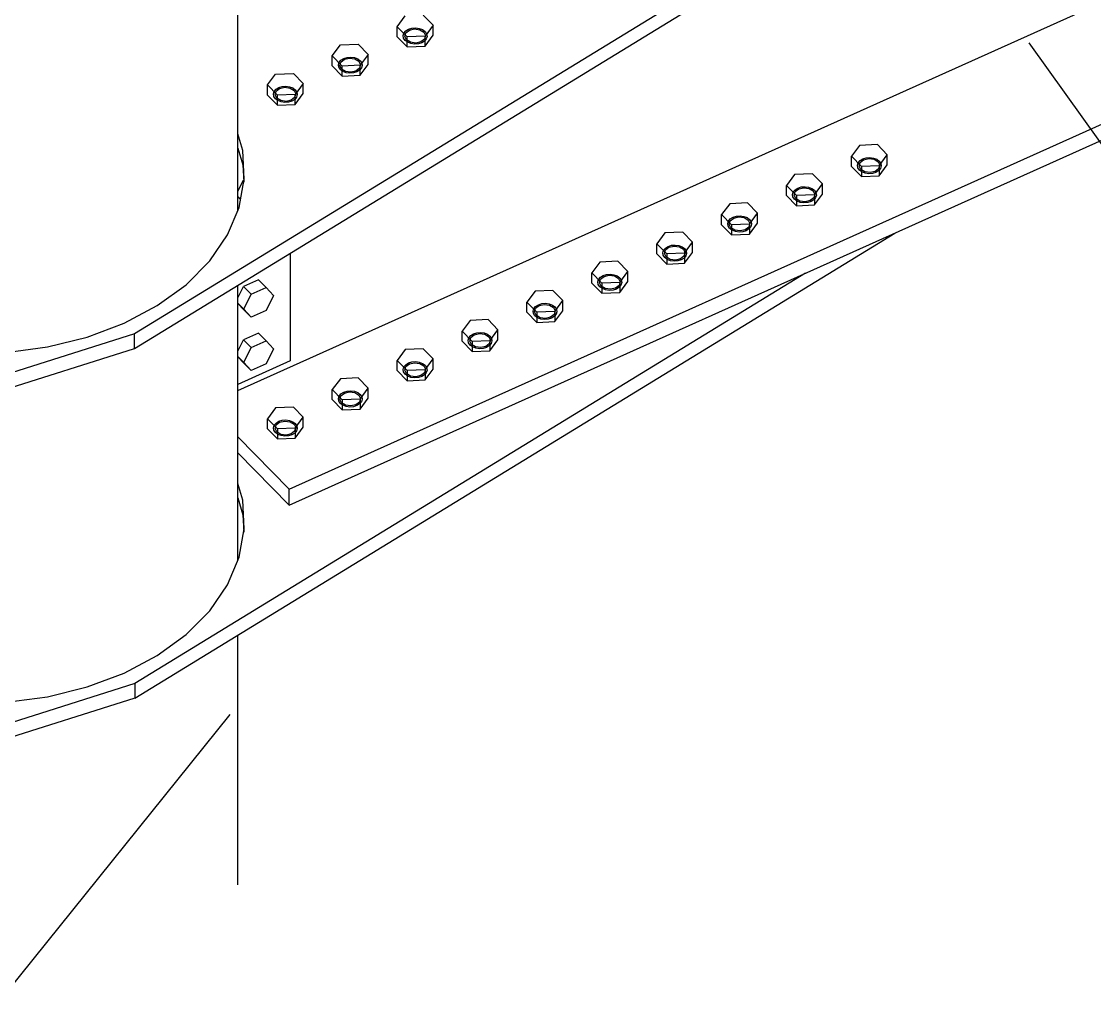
# Model space of a CAD drawing. Header units: millimetres. Extents: x 15962 to 71432, y 9666 to 72266.
# Drawn here: x 46477 to 47511, y 33849 to 34785 of the extents above; entities that cross this region are included whole.
import ezdxf

# ---------------------------------------------------------------- set-up
doc = ezdxf.new("R2010")
doc.units = ezdxf.units.MM
doc.header["$LTSCALE"] = 2

msp = doc.modelspace()

# ---------------------------------------------------------------- linework, layer by layer
at = {"color": 2, "linetype": 'Continuous'}
for p, q in [((46685.9629, 34603.1949), (46685.9629, 34964.8015)), ((47355.4574, 34954.3889), (46586.195, 34483.9512)), ((46586.195, 34469.9991), (47355.4574, 34940.4367)), ((46685.9629, 34429.4986), (47606.0641, 34842.8894)), ((46735.186, 34334.1914), (47606.0643, 34725.467)), ((46735.186, 34318.7706), (47606.0643, 34710.0462)), ((46690.5806, 34660.7118), (46685.9629, 34676.8374)), ((46685.9629, 34662.8853), (46690.5806, 34646.7597)), ((46691.999, 34633.1409), (46690.5806, 34660.7118)), ((46690.5806, 34646.7597), (46691.4401, 34630.0515)), ((46687.046, 34605.7588), (46691.999, 34633.1409)), ((46675.8436, 34579.2398), (46687.046, 34605.7588)), ((46586.3865, 34133.0311), (47318.9113, 34581.0317)), ((46658.6676, 34554.2369), (46675.8436, 34579.2398)), ((46635.941, 34531.3657), (46658.6676, 34554.2369)), ((46736.1382, 34561.6959), (46736.1382, 34457.8537)), ((47232.944, 34542.4075), (46586.3865, 34146.9832)), ((46608.2233, 34511.1893), (46635.941, 34531.3657)), ((46685.9629, 34266.1408), (46685.9629, 34531.0115)), ((46576.1972, 34494.2046), (46608.2233, 34511.1893)), ((46540.651, 34480.8299), (46576.1972, 34494.2046)), ((46586.195, 34483.9512), (45647.8491, 34186.9092)), ((46502.4602, 34471.3943), (46540.651, 34480.8299)), ((46586.195, 34469.9991), (46586.195, 34483.9512)), ((46462.5651, 34466.1303), (46502.4602, 34471.3943)), ((45647.8491, 34172.9571), (46586.195, 34469.9991)), ((46736.1382, 34457.8537), (46685.9629, 34435.3105)), ((46735.186, 34334.1914), (46685.9629, 34384.6724)), ((46685.9629, 34369.2517), (46735.186, 34318.7706)), ((46690.5806, 34323.6578), (46685.9629, 34339.7834)), ((46685.9629, 34325.8313), (46690.5806, 34309.7056)), ((46735.186, 34318.7706), (46735.186, 34334.1914)), ((46691.999, 34296.0869), (46690.5806, 34323.6578)), ((46690.5806, 34309.7056), (46691.4401, 34292.9974)), ((46687.046, 34268.7048), (46691.999, 34296.0869)), ((46675.8436, 34242.1858), (46687.046, 34268.7048)), ((46658.6676, 34217.1829), (46675.8436, 34242.1858)), ((46635.941, 34194.3116), (46658.6676, 34217.1829)), ((46608.2233, 34174.1353), (46635.941, 34194.3116)), ((46685.9629, 33952.9051), (46685.9629, 34193.9304)), ((46576.1972, 34157.1506), (46608.2233, 34174.1353)), ((46540.651, 34143.7758), (46576.1972, 34157.1506)), ((46586.3865, 34146.9832), (45795.0748, 33896.4648)), ((46502.4602, 34134.3403), (46540.651, 34143.7758)), ((46586.3865, 34146.9832), (46586.3865, 34133.0311)), ((46586.3865, 34133.0311), (45689.936, 33849.2272)), ((46462.5651, 34129.0763), (46502.4602, 34134.3403))]:
    msp.add_line(p, q, dxfattribs=at)
at = {"color": 7, "linetype": 'Continuous'}
for p, q in [((46864.4365, 34791.2322), (46873.9974, 34781.4285)), ((46839.4211, 34779.9913), (46847.1484, 34790.5136)), ((46873.9974, 34781.4285), (46866.2701, 34770.9062)), ((46873.9974, 34771.7355), (46873.9974, 34781.4285)), ((46839.4211, 34770.2983), (46839.4211, 34779.9913)), ((46848.982, 34770.1877), (46839.4211, 34779.9913)), ((46839.4211, 34770.2983), (46848.982, 34760.4946)), ((46845.2201, 34771.3568), (46845.9372, 34773.7501)), ((46845.6277, 34768.9302), (46845.2201, 34771.3568)), ((46845.9372, 34773.7501), (46847.7087, 34775.8759)), ((46846.7279, 34770.602), (46847.7596, 34774.0452)), ((46848.3708, 34767.2699), (46846.7279, 34770.602)), ((46847.7087, 34775.8759), (46850.3613, 34777.526)), ((46847.7596, 34774.0452), (46851.1893, 34776.677)), ((46866.2701, 34770.9062), (46848.982, 34770.1877)), ((46850.3613, 34777.526), (46853.6352, 34778.539)), ((46851.1893, 34776.677), (46856.098, 34777.7922)), ((46853.6352, 34778.539), (46857.21, 34778.8157)), ((46856.098, 34777.7922), (46861.1706, 34777.0919)), ((46857.21, 34778.8157), (46860.7358, 34778.3289)), ((46860.7358, 34778.3289), (46863.8675, 34777.1264)), ((46861.1706, 34777.0919), (46865.0477, 34774.7638)), ((46863.8675, 34777.1264), (46866.2985, 34775.3259)), ((46865.0477, 34774.7638), (46866.6905, 34771.4318)), ((46866.6905, 34771.4318), (46865.6589, 34767.9885)), ((46866.2701, 34761.2132), (46873.9974, 34771.7355)), ((46866.2701, 34761.2132), (46866.2701, 34770.9062)), ((46866.2985, 34775.3259), (46867.7908, 34773.1035)), ((46868.1983, 34770.6769), (46867.4812, 34768.2836)), ((46867.7908, 34773.1035), (46868.1983, 34770.6769)), ((46776.8826, 34751.8892), (46784.6099, 34762.4114)), ((46784.6099, 34762.4114), (46801.898, 34763.13)), ((46801.898, 34763.13), (46811.4589, 34753.3264)), ((46847.12, 34766.7079), (46845.6277, 34768.9302)), ((46849.5509, 34764.9073), (46847.12, 34766.7079)), ((46852.2479, 34764.9418), (46848.3708, 34767.2699)), ((46848.982, 34760.4946), (46848.982, 34770.1877)), ((46848.982, 34760.4946), (46866.2701, 34761.2132)), ((46852.6826, 34763.7048), (46849.5509, 34764.9073)), ((46857.3204, 34764.2416), (46852.2479, 34764.9418)), ((46856.2084, 34763.2181), (46852.6826, 34763.7048)), ((46859.7833, 34763.4947), (46856.2084, 34763.2181)), ((46862.2292, 34765.3567), (46857.3204, 34764.2416)), ((46863.0572, 34764.5077), (46859.7833, 34763.4947)), ((46865.6589, 34767.9885), (46862.2292, 34765.3567)), ((46865.7097, 34766.1578), (46863.0572, 34764.5077)), ((46867.4812, 34768.2836), (46865.7097, 34766.1578)), ((47448.1253, 34764.3202), (47639.2494, 34497.0891)), ((46776.8826, 34742.1961), (46776.8826, 34751.8892)), ((46786.4435, 34742.0855), (46776.8826, 34751.8892)), ((46787.8228, 34749.4239), (46791.0967, 34750.4369)), ((46788.6508, 34748.5749), (46793.5595, 34749.69)), ((46791.0967, 34750.4369), (46794.6715, 34750.7135)), ((46793.5595, 34749.69), (46798.6321, 34748.9897)), ((46794.6715, 34750.7135), (46798.1974, 34750.2268)), ((46798.1974, 34750.2268), (46801.329, 34749.0243)), ((46811.4589, 34753.3264), (46803.7316, 34742.8041)), ((46811.4589, 34743.6333), (46811.4589, 34753.3264)), ((46776.8826, 34742.1961), (46786.4435, 34732.3924)), ((46782.6816, 34743.2546), (46783.3987, 34745.648)), ((46783.0892, 34740.828), (46782.6816, 34743.2546)), ((46784.5815, 34738.6057), (46783.0892, 34740.828)), ((46783.3987, 34745.648), (46785.1702, 34747.7737)), ((46784.1894, 34742.4998), (46785.2211, 34745.9431)), ((46785.8323, 34739.1677), (46784.1894, 34742.4998)), ((46785.1702, 34747.7737), (46787.8228, 34749.4239)), ((46785.2211, 34745.9431), (46788.6508, 34748.5749)), ((46803.7316, 34742.8041), (46786.4435, 34742.0855)), ((46786.4435, 34732.3924), (46786.4435, 34742.0855)), ((46798.6321, 34748.9897), (46802.5092, 34746.6617)), ((46803.1204, 34739.8863), (46799.6907, 34737.2545)), ((46801.329, 34749.0243), (46803.76, 34747.2237)), ((46802.5092, 34746.6617), (46804.152, 34743.3296)), ((46804.152, 34743.3296), (46803.1204, 34739.8863)), ((46804.9428, 34740.1814), (46803.1712, 34738.0557)), ((46803.7316, 34733.111), (46811.4589, 34743.6333)), ((46803.7316, 34733.111), (46803.7316, 34742.8041)), ((46803.76, 34747.2237), (46805.2523, 34745.0014)), ((46805.6598, 34742.5748), (46804.9428, 34740.1814)), ((46805.2523, 34745.0014), (46805.6598, 34742.5748)), ((46714.3441, 34723.787), (46722.0714, 34734.3093)), ((46722.0714, 34734.3093), (46739.3595, 34735.0279)), ((46739.3595, 34735.0279), (46748.9204, 34725.2242)), ((46787.0125, 34736.8052), (46784.5815, 34738.6057)), ((46789.7094, 34736.8397), (46785.8323, 34739.1677)), ((46786.4435, 34732.3924), (46803.7316, 34733.111)), ((46790.1441, 34735.6026), (46787.0125, 34736.8052)), ((46794.7819, 34736.1394), (46789.7094, 34736.8397)), ((46793.6699, 34735.1159), (46790.1441, 34735.6026)), ((46797.2448, 34735.3926), (46793.6699, 34735.1159)), ((46799.6907, 34737.2545), (46794.7819, 34736.1394)), ((46800.5187, 34736.4055), (46797.2448, 34735.3926)), ((46803.1712, 34738.0557), (46800.5187, 34736.4055)), ((46714.3441, 34714.0939), (46714.3441, 34723.787)), ((46723.905, 34713.9833), (46714.3441, 34723.787)), ((46720.8602, 34717.5458), (46722.6317, 34719.6716)), ((46722.6317, 34719.6716), (46725.2843, 34721.3217)), ((46722.6826, 34717.8409), (46726.1123, 34720.4727)), ((46725.2843, 34721.3217), (46728.5582, 34722.3347)), ((46726.1123, 34720.4727), (46731.0211, 34721.5879)), ((46728.5582, 34722.3347), (46732.1331, 34722.6113)), ((46731.0211, 34721.5879), (46736.0936, 34720.8876)), ((46732.1331, 34722.6113), (46735.6589, 34722.1246)), ((46735.6589, 34722.1246), (46738.7905, 34720.9221)), ((46736.0936, 34720.8876), (46739.9707, 34718.5595)), ((46738.7905, 34720.9221), (46741.2215, 34719.1215)), ((46739.9707, 34718.5595), (46741.6136, 34715.2274)), ((46748.9204, 34725.2242), (46741.1931, 34714.7019)), ((46741.2215, 34719.1215), (46742.7138, 34716.8992)), ((46748.9204, 34715.5311), (46748.9204, 34725.2242)), ((46714.3441, 34714.0939), (46723.905, 34704.2903)), ((46720.1432, 34715.1525), (46720.8602, 34717.5458)), ((46720.5507, 34712.7259), (46720.1432, 34715.1525)), ((46722.043, 34710.5035), (46720.5507, 34712.7259)), ((46721.6509, 34714.3977), (46722.6826, 34717.8409)), ((46723.2938, 34711.0656), (46721.6509, 34714.3977)), ((46724.474, 34708.703), (46722.043, 34710.5035)), ((46727.1709, 34708.7375), (46723.2938, 34711.0656)), ((46741.1931, 34714.7019), (46723.905, 34713.9833)), ((46723.905, 34704.2903), (46723.905, 34713.9833)), ((46727.6056, 34707.5005), (46724.474, 34708.703)), ((46732.2434, 34708.0372), (46727.1709, 34708.7375)), ((46737.1522, 34709.1524), (46732.2434, 34708.0372)), ((46737.9802, 34708.3034), (46734.7063, 34707.2904)), ((46740.5819, 34711.7842), (46737.1522, 34709.1524)), ((46740.6328, 34709.9535), (46737.9802, 34708.3034)), ((46741.6136, 34715.2274), (46740.5819, 34711.7842)), ((46742.4043, 34712.0793), (46740.6328, 34709.9535)), ((46741.1931, 34705.0089), (46748.9204, 34715.5311)), ((46741.1931, 34705.0089), (46741.1931, 34714.7019)), ((46743.1213, 34714.4726), (46742.4043, 34712.0793)), ((46742.7138, 34716.8992), (46743.1213, 34714.4726)), ((46723.905, 34704.2903), (46741.1931, 34705.0089)), ((46731.1314, 34707.0137), (46727.6056, 34707.5005)), ((46734.7063, 34707.2904), (46731.1314, 34707.0137)), ((47284.9178, 34665.5955), (47277.1905, 34655.0732)), ((47302.2059, 34666.3141), (47284.9178, 34665.5955)), ((47311.7668, 34656.5104), (47302.2059, 34666.3141)), ((47304.0395, 34645.9882), (47311.7668, 34656.5104)), ((47311.7668, 34646.8174), (47311.7668, 34656.5104)), ((47277.1905, 34655.0732), (47286.7514, 34645.2696)), ((47277.1905, 34645.3802), (47277.1905, 34655.0732)), ((47282.9896, 34646.4387), (47283.7066, 34648.8321)), ((47283.3971, 34644.0121), (47282.9896, 34646.4387)), ((47283.7066, 34648.8321), (47285.4781, 34650.9578)), ((47284.4973, 34645.6839), (47285.529, 34649.1271)), ((47285.4781, 34650.9578), (47288.1307, 34652.608)), ((47285.529, 34649.1271), (47288.9587, 34651.7589)), ((47288.1307, 34652.608), (47291.4046, 34653.6209)), ((47288.9587, 34651.7589), (47293.8674, 34652.8741)), ((47291.4046, 34653.6209), (47294.9794, 34653.8976)), ((47293.8674, 34652.8741), (47298.94, 34652.1738)), ((47294.9794, 34653.8976), (47298.5053, 34653.4108)), ((47298.5053, 34653.4108), (47301.6369, 34652.2083)), ((47298.94, 34652.1738), (47302.8171, 34649.8457)), ((47301.6369, 34652.2083), (47304.0679, 34650.4078)), ((47302.8171, 34649.8457), (47304.4599, 34646.5137)), ((47304.4599, 34646.5137), (47303.4283, 34643.0704)), ((47304.0395, 34636.2951), (47311.7668, 34646.8174)), ((47304.0679, 34650.4078), (47305.5602, 34648.1854)), ((47305.5602, 34648.1854), (47305.9677, 34645.7588)), ((47222.3793, 34637.4934), (47214.652, 34626.9711)), ((47239.6674, 34638.2119), (47222.3793, 34637.4934)), ((47249.2283, 34628.4083), (47239.6674, 34638.2119)), ((47277.1905, 34645.3802), (47286.7514, 34635.5765)), ((47284.8894, 34641.7898), (47283.3971, 34644.0121)), ((47286.1402, 34642.3518), (47284.4973, 34645.6839)), ((47287.3204, 34639.9892), (47284.8894, 34641.7898)), ((47290.0173, 34640.0237), (47286.1402, 34642.3518)), ((47304.0395, 34645.9882), (47286.7514, 34645.2696)), ((47286.7514, 34645.2696), (47286.7514, 34635.5765)), ((47286.7514, 34635.5765), (47304.0395, 34636.2951)), ((47290.452, 34638.7867), (47287.3204, 34639.9892)), ((47295.0898, 34639.3235), (47290.0173, 34640.0237)), ((47293.9778, 34638.3), (47290.452, 34638.7867)), ((47297.5527, 34638.5766), (47293.9778, 34638.3)), ((47299.9986, 34640.4386), (47295.0898, 34639.3235)), ((47300.8266, 34639.5896), (47297.5527, 34638.5766)), ((47303.4283, 34643.0704), (47299.9986, 34640.4386)), ((47303.4791, 34641.2397), (47300.8266, 34639.5896)), ((47305.2507, 34643.3655), (47303.4791, 34641.2397)), ((47304.0395, 34645.9882), (47304.0395, 34636.2951)), ((47305.9677, 34645.7588), (47305.2507, 34643.3655)), ((46685.9629, 34621.6258), (46691.3286, 34632.2205)), ((47214.652, 34626.9711), (47224.2129, 34617.1674)), ((47214.652, 34617.278), (47214.652, 34626.9711)), ((47225.5922, 34624.5058), (47228.8661, 34625.5188)), ((47228.8661, 34625.5188), (47232.441, 34625.7954)), ((47232.441, 34625.7954), (47235.9668, 34625.3087)), ((47241.501, 34617.886), (47249.2283, 34628.4083)), ((47249.2283, 34618.7152), (47249.2283, 34628.4083)), ((46688.4768, 34613.6687), (46685.9629, 34616.2469)), ((46688.4439, 34613.487), (46685.9629, 34616.1565)), ((47214.652, 34617.278), (47224.2129, 34607.4743)), ((47220.4511, 34618.3366), (47221.1681, 34620.7299)), ((47220.8586, 34615.91), (47220.4511, 34618.3366)), ((47222.3509, 34613.6876), (47220.8586, 34615.91)), ((47221.1681, 34620.7299), (47222.9396, 34622.8557)), ((47221.9588, 34617.5817), (47222.9905, 34621.025)), ((47223.6017, 34614.2497), (47221.9588, 34617.5817)), ((47222.9396, 34622.8557), (47225.5922, 34624.5058)), ((47222.9905, 34621.025), (47226.4202, 34623.6568)), ((47241.501, 34617.886), (47224.2129, 34617.1674)), ((47224.2129, 34617.1674), (47224.2129, 34607.4743)), ((47226.4202, 34623.6568), (47231.329, 34624.7719)), ((47231.329, 34624.7719), (47236.4015, 34624.0717)), ((47235.9668, 34625.3087), (47239.0984, 34624.1062)), ((47236.4015, 34624.0717), (47240.2786, 34621.7436)), ((47239.0984, 34624.1062), (47241.5294, 34622.3056)), ((47240.2786, 34621.7436), (47241.9215, 34618.4115)), ((47241.9215, 34618.4115), (47240.8898, 34614.9683)), ((47242.7122, 34615.2633), (47240.9407, 34613.1376)), ((47241.501, 34608.1929), (47249.2283, 34618.7152)), ((47241.501, 34617.886), (47241.501, 34608.1929)), ((47241.5294, 34622.3056), (47243.0217, 34620.0833)), ((47243.4292, 34617.6567), (47242.7122, 34615.2633)), ((47243.0217, 34620.0833), (47243.4292, 34617.6567)), ((47159.8408, 34609.3912), (47152.1135, 34598.8689)), ((47177.1289, 34610.1098), (47159.8408, 34609.3912)), ((47186.6898, 34600.3061), (47177.1289, 34610.1098)), ((47224.7819, 34611.8871), (47222.3509, 34613.6876)), ((47227.4788, 34611.9216), (47223.6017, 34614.2497)), ((47224.2129, 34607.4743), (47241.501, 34608.1929)), ((47227.9135, 34610.6846), (47224.7819, 34611.8871)), ((47232.5513, 34611.2213), (47227.4788, 34611.9216)), ((47231.4393, 34610.1978), (47227.9135, 34610.6846)), ((47235.0142, 34610.4745), (47231.4393, 34610.1978)), ((47237.4601, 34612.3365), (47232.5513, 34611.2213)), ((47238.2881, 34611.4874), (47235.0142, 34610.4745)), ((47240.8898, 34614.9683), (47237.4601, 34612.3365)), ((47240.9407, 34613.1376), (47238.2881, 34611.4874)), ((47152.1135, 34598.8689), (47161.6744, 34589.0652)), ((47152.1135, 34589.1759), (47152.1135, 34598.8689)), ((47158.6296, 34592.6277), (47160.4012, 34594.7535)), ((47160.4012, 34594.7535), (47163.0537, 34596.4036)), ((47160.452, 34592.9228), (47163.8817, 34595.5546)), ((47163.0537, 34596.4036), (47166.3276, 34597.4166)), ((47163.8817, 34595.5546), (47168.7905, 34596.6698)), ((47166.3276, 34597.4166), (47169.9025, 34597.6933)), ((47168.7905, 34596.6698), (47173.863, 34595.9695)), ((47169.9025, 34597.6933), (47173.4283, 34597.2065)), ((47173.4283, 34597.2065), (47176.5599, 34596.004)), ((47173.863, 34595.9695), (47177.7401, 34593.6414)), ((47176.5599, 34596.004), (47178.9909, 34594.2034)), ((47178.9625, 34589.7838), (47186.6898, 34600.3061)), ((47186.6898, 34590.613), (47186.6898, 34600.3061)), ((47152.1135, 34589.1759), (47161.6744, 34579.3722)), ((47157.9126, 34590.2344), (47158.6296, 34592.6277)), ((47158.3201, 34587.8078), (47157.9126, 34590.2344)), ((47159.8124, 34585.5855), (47158.3201, 34587.8078)), ((47159.4204, 34589.4796), (47160.452, 34592.9228)), ((47161.0632, 34586.1475), (47159.4204, 34589.4796)), ((47162.2434, 34583.7849), (47159.8124, 34585.5855)), ((47164.9403, 34583.8194), (47161.0632, 34586.1475)), ((47178.9625, 34589.7838), (47161.6744, 34589.0652)), ((47161.6744, 34589.0652), (47161.6744, 34579.3722)), ((47174.9216, 34584.2343), (47170.0129, 34583.1191)), ((47178.3513, 34586.8661), (47174.9216, 34584.2343)), ((47178.4022, 34585.0354), (47175.7496, 34583.3853)), ((47177.7401, 34593.6414), (47179.383, 34590.3093)), ((47179.383, 34590.3093), (47178.3513, 34586.8661)), ((47180.1737, 34587.1612), (47178.4022, 34585.0354)), ((47178.9625, 34580.0908), (47186.6898, 34590.613)), ((47178.9625, 34589.7838), (47178.9625, 34580.0908)), ((47178.9909, 34594.2034), (47180.4832, 34591.9811)), ((47180.8908, 34589.5545), (47180.1737, 34587.1612)), ((47180.4832, 34591.9811), (47180.8908, 34589.5545)), ((47097.3023, 34581.289), (47089.5751, 34570.7667)), ((47114.5904, 34582.0076), (47097.3023, 34581.289)), ((47124.1513, 34572.2039), (47114.5904, 34582.0076)), ((47161.6744, 34579.3722), (47178.9625, 34580.0908)), ((47165.375, 34582.5824), (47162.2434, 34583.7849)), ((47170.0129, 34583.1191), (47164.9403, 34583.8194)), ((47168.9009, 34582.0956), (47165.375, 34582.5824)), ((47172.4757, 34582.3723), (47168.9009, 34582.0956)), ((47175.7496, 34583.3853), (47172.4757, 34582.3723)), ((47089.5751, 34570.7667), (47099.1359, 34560.9631)), ((47089.5751, 34561.0737), (47089.5751, 34570.7667)), ((47095.3741, 34562.1322), (47096.0912, 34564.5256)), ((47096.0912, 34564.5256), (47097.8627, 34566.6513)), ((47096.8819, 34561.3774), (47097.9135, 34564.8206)), ((47097.8627, 34566.6513), (47100.5152, 34568.3015)), ((47097.9135, 34564.8206), (47101.3432, 34567.4524)), ((47100.5152, 34568.3015), (47103.7891, 34569.3144)), ((47101.3432, 34567.4524), (47106.252, 34568.5676)), ((47103.7891, 34569.3144), (47107.364, 34569.5911)), ((47106.252, 34568.5676), (47111.3245, 34567.8673)), ((47107.364, 34569.5911), (47110.8898, 34569.1043)), ((47110.8898, 34569.1043), (47114.0215, 34567.9018)), ((47111.3245, 34567.8673), (47115.2016, 34565.5392)), ((47114.0215, 34567.9018), (47116.4524, 34566.1013)), ((47115.2016, 34565.5392), (47116.8445, 34562.2072)), ((47116.424, 34561.6817), (47124.1513, 34572.2039)), ((47116.4524, 34566.1013), (47117.9447, 34563.8789)), ((47117.9447, 34563.8789), (47118.3523, 34561.4523)), ((47124.1513, 34562.5109), (47124.1513, 34572.2039)), ((47034.7638, 34553.1869), (47027.0366, 34542.6646)), ((47052.052, 34553.9054), (47034.7638, 34553.1869)), ((47061.6128, 34544.1018), (47052.052, 34553.9054)), ((47089.5751, 34561.0737), (47099.1359, 34551.27)), ((47095.7816, 34559.7056), (47095.3741, 34562.1322)), ((47097.2739, 34557.4833), (47095.7816, 34559.7056)), ((47098.5247, 34558.0453), (47096.8819, 34561.3774)), ((47099.7049, 34555.6827), (47097.2739, 34557.4833)), ((47102.4018, 34555.7172), (47098.5247, 34558.0453)), ((47116.424, 34561.6817), (47099.1359, 34560.9631)), ((47099.1359, 34560.9631), (47099.1359, 34551.27)), ((47102.8366, 34554.4802), (47099.7049, 34555.6827)), ((47107.4744, 34555.017), (47102.4018, 34555.7172)), ((47106.3624, 34553.9935), (47102.8366, 34554.4802)), ((47109.9372, 34554.2701), (47106.3624, 34553.9935)), ((47112.3831, 34556.1321), (47107.4744, 34555.017)), ((47113.2111, 34555.2831), (47109.9372, 34554.2701)), ((47115.8128, 34558.7639), (47112.3831, 34556.1321)), ((47115.8637, 34556.9332), (47113.2111, 34555.2831)), ((47116.8445, 34562.2072), (47115.8128, 34558.7639)), ((47117.6352, 34559.059), (47115.8637, 34556.9332)), ((47116.424, 34551.9886), (47124.1513, 34562.5109)), ((47116.424, 34561.6817), (47116.424, 34551.9886)), ((47118.3523, 34561.4523), (47117.6352, 34559.059)), ((47053.8855, 34533.5795), (47061.6128, 34544.1018)), ((47061.6128, 34534.4087), (47061.6128, 34544.1018)), ((47099.1359, 34551.27), (47116.424, 34551.9886)), ((46705.835, 34536.0291), (46691.3916, 34529.5399)), ((46713.1205, 34528.5574), (46705.835, 34536.0291)), ((47027.0366, 34542.6646), (47036.5974, 34532.8609)), ((47027.0366, 34532.9715), (47027.0366, 34542.6646)), ((47027.0366, 34532.9715), (47036.5974, 34523.1678)), ((47032.8356, 34534.0301), (47033.5527, 34536.4234)), ((47033.2432, 34531.6035), (47032.8356, 34534.0301)), ((47033.5527, 34536.4234), (47035.3242, 34538.5492)), ((47034.3434, 34533.2752), (47035.375, 34536.7185)), ((47035.9862, 34529.9432), (47034.3434, 34533.2752)), ((47035.3242, 34538.5492), (47037.9767, 34540.1993)), ((47035.375, 34536.7185), (47038.8047, 34539.3503)), ((47053.8855, 34533.5795), (47036.5974, 34532.8609)), ((47036.5974, 34532.8609), (47036.5974, 34523.1678)), ((47037.9767, 34540.1993), (47041.2507, 34541.2123)), ((47038.8047, 34539.3503), (47043.7135, 34540.4654)), ((47041.2507, 34541.2123), (47044.8255, 34541.4889)), ((47043.7135, 34540.4654), (47048.786, 34539.7652)), ((47044.8255, 34541.4889), (47048.3513, 34541.0022)), ((47048.3513, 34541.0022), (47051.483, 34539.7997)), ((47048.786, 34539.7652), (47052.6632, 34537.4371)), ((47051.483, 34539.7997), (47053.9139, 34537.9991)), ((47052.6632, 34537.4371), (47054.306, 34534.105)), ((47054.306, 34534.105), (47053.2744, 34530.6618)), ((47053.8855, 34523.8864), (47061.6128, 34534.4087)), ((47053.8855, 34533.5795), (47053.8855, 34523.8864)), ((47053.9139, 34537.9991), (47055.4062, 34535.7768)), ((47055.8138, 34533.3502), (47055.0967, 34530.9568)), ((47055.4062, 34535.7768), (47055.8138, 34533.3502)), ((46685.9629, 34518.8207), (46691.3916, 34529.5399)), ((46691.3916, 34529.5399), (46698.6772, 34522.0682)), ((46691.4555, 34507.8087), (46698.6772, 34522.0682)), ((46698.6772, 34522.0682), (46713.1205, 34528.5574)), ((46713.1205, 34528.5574), (46720.3422, 34520.7871)), ((46972.2253, 34525.0847), (46964.4981, 34514.5624)), ((46989.5135, 34525.8033), (46972.2253, 34525.0847)), ((46999.0743, 34515.9996), (46989.5135, 34525.8033)), ((47034.7355, 34529.3811), (47033.2432, 34531.6035)), ((47037.1664, 34527.5806), (47034.7355, 34529.3811)), ((47039.8633, 34527.6151), (47035.9862, 34529.9432)), ((47036.5974, 34523.1678), (47053.8855, 34523.8864)), ((47040.2981, 34526.3781), (47037.1664, 34527.5806)), ((47044.9359, 34526.9148), (47039.8633, 34527.6151)), ((47043.8239, 34525.8913), (47040.2981, 34526.3781)), ((47047.3987, 34526.168), (47043.8239, 34525.8913)), ((47049.8447, 34528.03), (47044.9359, 34526.9148)), ((47050.6726, 34527.1809), (47047.3987, 34526.168)), ((47053.2744, 34530.6618), (47049.8447, 34528.03)), ((47053.3252, 34528.8311), (47050.6726, 34527.1809)), ((47055.0967, 34530.9568), (47053.3252, 34528.8311)), ((46691.4555, 34507.8087), (46685.9629, 34513.4417)), ((46685.9629, 34513.3514), (46691.3916, 34507.5102)), ((46720.3422, 34520.7871), (46713.1205, 34506.5277)), ((46964.4981, 34514.5624), (46974.0589, 34504.7587)), ((46964.4981, 34504.8694), (46964.4981, 34514.5624)), ((46972.7857, 34510.447), (46975.4382, 34512.0971)), ((46975.4382, 34512.0971), (46978.7122, 34513.1101)), ((46976.2662, 34511.2481), (46981.175, 34512.3633)), ((46978.7122, 34513.1101), (46982.287, 34513.3868)), ((46981.175, 34512.3633), (46986.2475, 34511.663)), ((46982.287, 34513.3868), (46985.8128, 34512.9)), ((46985.8128, 34512.9), (46988.9445, 34511.6975)), ((46988.9445, 34511.6975), (46991.3754, 34509.8969)), ((46991.3471, 34505.4773), (46999.0743, 34515.9996)), ((46999.0743, 34506.3065), (46999.0743, 34515.9996)), ((46691.3916, 34507.5102), (46698.6772, 34500.0385)), ((46698.6772, 34500.0385), (46691.4555, 34507.8087)), ((46713.1205, 34506.5277), (46698.6772, 34500.0385)), ((46964.4981, 34504.8694), (46974.0589, 34495.0657)), ((46970.2971, 34505.9279), (46971.0142, 34508.3212)), ((46970.7047, 34503.5013), (46970.2971, 34505.9279)), ((46972.197, 34501.2789), (46970.7047, 34503.5013)), ((46971.0142, 34508.3212), (46972.7857, 34510.447)), ((46971.8049, 34505.1731), (46972.8365, 34508.6163)), ((46973.4477, 34501.841), (46971.8049, 34505.1731)), ((46972.8365, 34508.6163), (46976.2662, 34511.2481)), ((46977.3249, 34499.5129), (46973.4477, 34501.841)), ((46991.3471, 34505.4773), (46974.0589, 34504.7587)), ((46974.0589, 34504.7587), (46974.0589, 34495.0657)), ((46986.2475, 34511.663), (46990.1247, 34509.3349)), ((46990.7359, 34502.5596), (46987.3062, 34499.9278)), ((46990.1247, 34509.3349), (46991.7675, 34506.0028)), ((46991.7675, 34506.0028), (46990.7359, 34502.5596)), ((46992.5582, 34502.8547), (46990.7867, 34500.7289)), ((46991.3471, 34495.7843), (46999.0743, 34506.3065)), ((46991.3471, 34505.4773), (46991.3471, 34495.7843)), ((46991.3754, 34509.8969), (46992.8677, 34507.6746)), ((46993.2753, 34505.248), (46992.5582, 34502.8547)), ((46992.8677, 34507.6746), (46993.2753, 34505.248)), ((46909.6869, 34496.9825), (46901.9596, 34486.4602)), ((46926.975, 34497.7011), (46909.6869, 34496.9825)), ((46936.5358, 34487.8974), (46926.975, 34497.7011)), ((46974.6279, 34499.4784), (46972.197, 34501.2789)), ((46974.0589, 34495.0657), (46991.3471, 34495.7843)), ((46977.7596, 34498.2759), (46974.6279, 34499.4784)), ((46982.3974, 34498.8126), (46977.3249, 34499.5129)), ((46981.2854, 34497.7891), (46977.7596, 34498.2759)), ((46984.8602, 34498.0658), (46981.2854, 34497.7891)), ((46987.3062, 34499.9278), (46982.3974, 34498.8126)), ((46988.1342, 34499.0788), (46984.8602, 34498.0658)), ((46990.7867, 34500.7289), (46988.1342, 34499.0788)), ((46705.835, 34484.6266), (46691.3916, 34478.1373)), ((46713.1205, 34477.1548), (46705.835, 34484.6266)), ((46901.9596, 34486.4602), (46911.5204, 34476.6566)), ((46901.9596, 34476.7672), (46901.9596, 34486.4602)), ((46908.4757, 34480.2191), (46910.2472, 34482.3448)), ((46910.2472, 34482.3448), (46912.8998, 34483.995)), ((46910.2981, 34480.5141), (46913.7278, 34483.1459)), ((46912.8998, 34483.995), (46916.1737, 34485.0079)), ((46913.7278, 34483.1459), (46918.6365, 34484.2611)), ((46916.1737, 34485.0079), (46919.7485, 34485.2846)), ((46918.6365, 34484.2611), (46923.7091, 34483.5608)), ((46919.7485, 34485.2846), (46923.2743, 34484.7978)), ((46923.2743, 34484.7978), (46926.406, 34483.5953)), ((46923.7091, 34483.5608), (46927.5862, 34481.2327)), ((46926.406, 34483.5953), (46928.8369, 34481.7948)), ((46927.5862, 34481.2327), (46929.229, 34477.9007)), ((46928.8086, 34477.3752), (46936.5358, 34487.8974)), ((46928.8369, 34481.7948), (46930.3292, 34479.5724)), ((46936.5358, 34478.2044), (46936.5358, 34487.8974)), ((46685.9629, 34467.4181), (46691.3916, 34478.1373)), ((46691.3916, 34478.1373), (46698.6772, 34470.6656)), ((46691.4555, 34456.4061), (46698.6772, 34470.6656)), ((46698.6772, 34470.6656), (46713.1205, 34477.1548)), ((46713.1205, 34477.1548), (46720.3422, 34469.3846)), ((46901.9596, 34476.7672), (46911.5204, 34466.9635)), ((46907.7586, 34477.8257), (46908.4757, 34480.2191)), ((46908.1662, 34475.3991), (46907.7586, 34477.8257)), ((46909.6585, 34473.1768), (46908.1662, 34475.3991)), ((46909.2664, 34477.0709), (46910.2981, 34480.5141)), ((46910.9092, 34473.7388), (46909.2664, 34477.0709)), ((46912.0894, 34471.3762), (46909.6585, 34473.1768)), ((46914.7864, 34471.4107), (46910.9092, 34473.7388)), ((46928.8086, 34477.3752), (46911.5204, 34476.6566)), ((46911.5204, 34476.6566), (46911.5204, 34466.9635)), ((46915.2211, 34470.1737), (46912.0894, 34471.3762)), ((46919.8589, 34470.7105), (46914.7864, 34471.4107)), ((46924.7677, 34471.8256), (46919.8589, 34470.7105)), ((46925.5957, 34470.9766), (46922.3217, 34469.9636)), ((46928.1974, 34474.4574), (46924.7677, 34471.8256)), ((46928.2482, 34472.6267), (46925.5957, 34470.9766)), ((46929.229, 34477.9007), (46928.1974, 34474.4574)), ((46930.0197, 34474.7525), (46928.2482, 34472.6267)), ((46928.8086, 34467.6821), (46936.5358, 34478.2044)), ((46928.8086, 34477.3752), (46928.8086, 34467.6821)), ((46930.7368, 34477.1458), (46930.0197, 34474.7525)), ((46930.3292, 34479.5724), (46930.7368, 34477.1458)), ((46691.4555, 34456.4061), (46685.9629, 34462.0392)), ((46685.9629, 34461.9488), (46691.3916, 34456.1077)), ((46720.3422, 34469.3846), (46713.1205, 34455.1251)), ((46847.1484, 34468.8803), (46839.4211, 34458.3581)), ((46864.4365, 34469.5989), (46847.1484, 34468.8803)), ((46873.9974, 34459.7953), (46864.4365, 34469.5989)), ((46911.5204, 34466.9635), (46928.8086, 34467.6821)), ((46918.7469, 34469.687), (46915.2211, 34470.1737)), ((46922.3217, 34469.9636), (46918.7469, 34469.687)), ((46691.3916, 34456.1077), (46698.6772, 34448.6359)), ((46698.6772, 34448.6359), (46691.4555, 34456.4061)), ((46713.1205, 34455.1251), (46698.6772, 34448.6359)), ((46839.4211, 34458.3581), (46848.982, 34448.5544)), ((46839.4211, 34448.665), (46839.4211, 34458.3581)), ((46845.2201, 34449.7236), (46845.9372, 34452.1169)), ((46845.6277, 34447.297), (46845.2201, 34449.7236)), ((46845.9372, 34452.1169), (46847.7087, 34454.2427)), ((46846.7279, 34448.9687), (46847.7596, 34452.412)), ((46847.7087, 34454.2427), (46850.3613, 34455.8928)), ((46847.7596, 34452.412), (46851.1893, 34455.0438)), ((46850.3613, 34455.8928), (46853.6352, 34456.9058)), ((46851.1893, 34455.0438), (46856.098, 34456.1589)), ((46853.6352, 34456.9058), (46857.21, 34457.1824)), ((46856.098, 34456.1589), (46861.1706, 34455.4587)), ((46857.21, 34457.1824), (46860.7358, 34456.6957)), ((46860.7358, 34456.6957), (46863.8675, 34455.4932)), ((46861.1706, 34455.4587), (46865.0477, 34453.1306)), ((46863.8675, 34455.4932), (46866.2985, 34453.6926)), ((46865.0477, 34453.1306), (46866.6905, 34449.7985)), ((46866.6905, 34449.7985), (46865.6589, 34446.3553)), ((46866.2701, 34449.273), (46873.9974, 34459.7953)), ((46866.2701, 34439.5799), (46873.9974, 34450.1022)), ((46866.2985, 34453.6926), (46867.7908, 34451.4703)), ((46867.7908, 34451.4703), (46868.1983, 34449.0437)), ((46873.9974, 34450.1022), (46873.9974, 34459.7953)), ((46784.6099, 34440.7782), (46776.8826, 34430.2559)), ((46801.898, 34441.4968), (46784.6099, 34440.7782)), ((46811.4589, 34431.6931), (46801.898, 34441.4968)), ((46839.4211, 34448.665), (46848.982, 34438.8613)), ((46847.12, 34445.0746), (46845.6277, 34447.297)), ((46848.3708, 34445.6367), (46846.7279, 34448.9687)), ((46849.5509, 34443.2741), (46847.12, 34445.0746)), ((46852.2479, 34443.3086), (46848.3708, 34445.6367)), ((46866.2701, 34449.273), (46848.982, 34448.5544)), ((46848.982, 34448.5544), (46848.982, 34438.8613)), ((46848.982, 34438.8613), (46866.2701, 34439.5799)), ((46852.6826, 34442.0716), (46849.5509, 34443.2741)), ((46857.3204, 34442.6083), (46852.2479, 34443.3086)), ((46856.2084, 34441.5848), (46852.6826, 34442.0716)), ((46859.7833, 34441.8615), (46856.2084, 34441.5848)), ((46862.2292, 34443.7235), (46857.3204, 34442.6083)), ((46863.0572, 34442.8744), (46859.7833, 34441.8615)), ((46865.6589, 34446.3553), (46862.2292, 34443.7235)), ((46865.7097, 34444.5246), (46863.0572, 34442.8744)), ((46867.4812, 34446.6503), (46865.7097, 34444.5246)), ((46866.2701, 34449.273), (46866.2701, 34439.5799)), ((46868.1983, 34449.0437), (46867.4812, 34446.6503)), ((46776.8826, 34430.2559), (46786.4435, 34420.4522)), ((46776.8826, 34420.5629), (46776.8826, 34430.2559)), ((46791.0967, 34428.8036), (46794.6715, 34429.0803)), ((46794.6715, 34429.0803), (46798.1974, 34428.5935)), ((46803.7316, 34421.1708), (46811.4589, 34431.6931)), ((46811.4589, 34422), (46811.4589, 34431.6931)), ((46776.8826, 34420.5629), (46786.4435, 34410.7592)), ((46782.6816, 34421.6214), (46783.3987, 34424.0147)), ((46783.0892, 34419.1948), (46782.6816, 34421.6214)), ((46784.5815, 34416.9724), (46783.0892, 34419.1948)), ((46783.3987, 34424.0147), (46785.1702, 34426.1405)), ((46784.1894, 34420.8666), (46785.2211, 34424.3098)), ((46785.8323, 34417.5345), (46784.1894, 34420.8666)), ((46785.1702, 34426.1405), (46787.8228, 34427.7906)), ((46785.2211, 34424.3098), (46788.6508, 34426.9416)), ((46803.7316, 34421.1708), (46786.4435, 34420.4522)), ((46786.4435, 34420.4522), (46786.4435, 34410.7592)), ((46787.8228, 34427.7906), (46791.0967, 34428.8036)), ((46788.6508, 34426.9416), (46793.5595, 34428.0568)), ((46793.5595, 34428.0568), (46798.6321, 34427.3565)), ((46798.1974, 34428.5935), (46801.329, 34427.391)), ((46798.6321, 34427.3565), (46802.5092, 34425.0284)), ((46801.329, 34427.391), (46803.76, 34425.5904)), ((46802.5092, 34425.0284), (46804.152, 34421.6963)), ((46804.152, 34421.6963), (46803.1204, 34418.2531)), ((46803.7316, 34411.4778), (46811.4589, 34422)), ((46803.7316, 34421.1708), (46803.7316, 34411.4778)), ((46803.76, 34425.5904), (46805.2523, 34423.3681)), ((46805.6598, 34420.9415), (46804.9428, 34418.5482)), ((46805.2523, 34423.3681), (46805.6598, 34420.9415)), ((46722.0714, 34412.676), (46714.3441, 34402.1537)), ((46739.3595, 34413.3946), (46722.0714, 34412.676)), ((46748.9204, 34403.5909), (46739.3595, 34413.3946)), ((46787.0125, 34415.1719), (46784.5815, 34416.9724)), ((46789.7094, 34415.2064), (46785.8323, 34417.5345)), ((46786.4435, 34410.7592), (46803.7316, 34411.4778)), ((46790.1441, 34413.9694), (46787.0125, 34415.1719)), ((46794.7819, 34414.5061), (46789.7094, 34415.2064)), ((46793.6699, 34413.4826), (46790.1441, 34413.9694)), ((46797.2448, 34413.7593), (46793.6699, 34413.4826)), ((46799.6907, 34415.6213), (46794.7819, 34414.5061)), ((46800.5187, 34414.7723), (46797.2448, 34413.7593)), ((46803.1204, 34418.2531), (46799.6907, 34415.6213)), ((46803.1712, 34416.4224), (46800.5187, 34414.7723)), ((46804.9428, 34418.5482), (46803.1712, 34416.4224)), ((46714.3441, 34402.1537), (46723.905, 34392.3501)), ((46714.3441, 34392.4607), (46714.3441, 34402.1537)), ((46720.8602, 34395.9126), (46722.6317, 34398.0383)), ((46722.6317, 34398.0383), (46725.2843, 34399.6885)), ((46722.6826, 34396.2076), (46726.1123, 34398.8394)), ((46725.2843, 34399.6885), (46728.5582, 34400.7014)), ((46726.1123, 34398.8394), (46731.0211, 34399.9546)), ((46728.5582, 34400.7014), (46732.1331, 34400.9781)), ((46731.0211, 34399.9546), (46736.0936, 34399.2543)), ((46732.1331, 34400.9781), (46735.6589, 34400.4913)), ((46735.6589, 34400.4913), (46738.7905, 34399.2888)), ((46736.0936, 34399.2543), (46739.9707, 34396.9262)), ((46738.7905, 34399.2888), (46741.2215, 34397.4883)), ((46741.1931, 34393.0687), (46748.9204, 34403.5909)), ((46748.9204, 34393.8979), (46748.9204, 34403.5909)), ((46714.3441, 34392.4607), (46723.905, 34382.657)), ((46720.1432, 34393.5192), (46720.8602, 34395.9126)), ((46720.5507, 34391.0926), (46720.1432, 34393.5192)), ((46722.043, 34388.8703), (46720.5507, 34391.0926)), ((46721.6509, 34392.7644), (46722.6826, 34396.2076)), ((46723.2938, 34389.4323), (46721.6509, 34392.7644)), ((46724.474, 34387.0697), (46722.043, 34388.8703)), ((46727.1709, 34387.1042), (46723.2938, 34389.4323)), ((46741.1931, 34393.0687), (46723.905, 34392.3501)), ((46723.905, 34392.3501), (46723.905, 34382.657)), ((46740.5819, 34390.1509), (46737.1522, 34387.5191)), ((46740.6328, 34388.3202), (46737.9802, 34386.6701)), ((46739.9707, 34396.9262), (46741.6136, 34393.5942)), ((46741.6136, 34393.5942), (46740.5819, 34390.1509)), ((46742.4043, 34390.446), (46740.6328, 34388.3202)), ((46741.1931, 34383.3756), (46748.9204, 34393.8979)), ((46741.1931, 34393.0687), (46741.1931, 34383.3756)), ((46741.2215, 34397.4883), (46742.7138, 34395.2659)), ((46743.1213, 34392.8393), (46742.4043, 34390.446)), ((46742.7138, 34395.2659), (46743.1213, 34392.8393)), ((46723.905, 34382.657), (46741.1931, 34383.3756)), ((46727.6056, 34385.8672), (46724.474, 34387.0697)), ((46732.2434, 34386.404), (46727.1709, 34387.1042)), ((46731.1314, 34385.3805), (46727.6056, 34385.8672)), ((46734.7063, 34385.6571), (46731.1314, 34385.3805)), ((46737.1522, 34387.5191), (46732.2434, 34386.404)), ((46737.9802, 34386.6701), (46734.7063, 34385.6571)), ((46678.0411, 34117.1527), (46463.0491, 33849.9216))]:
    msp.add_line(p, q, dxfattribs=at)

doc.saveas('drawing.dxf')
